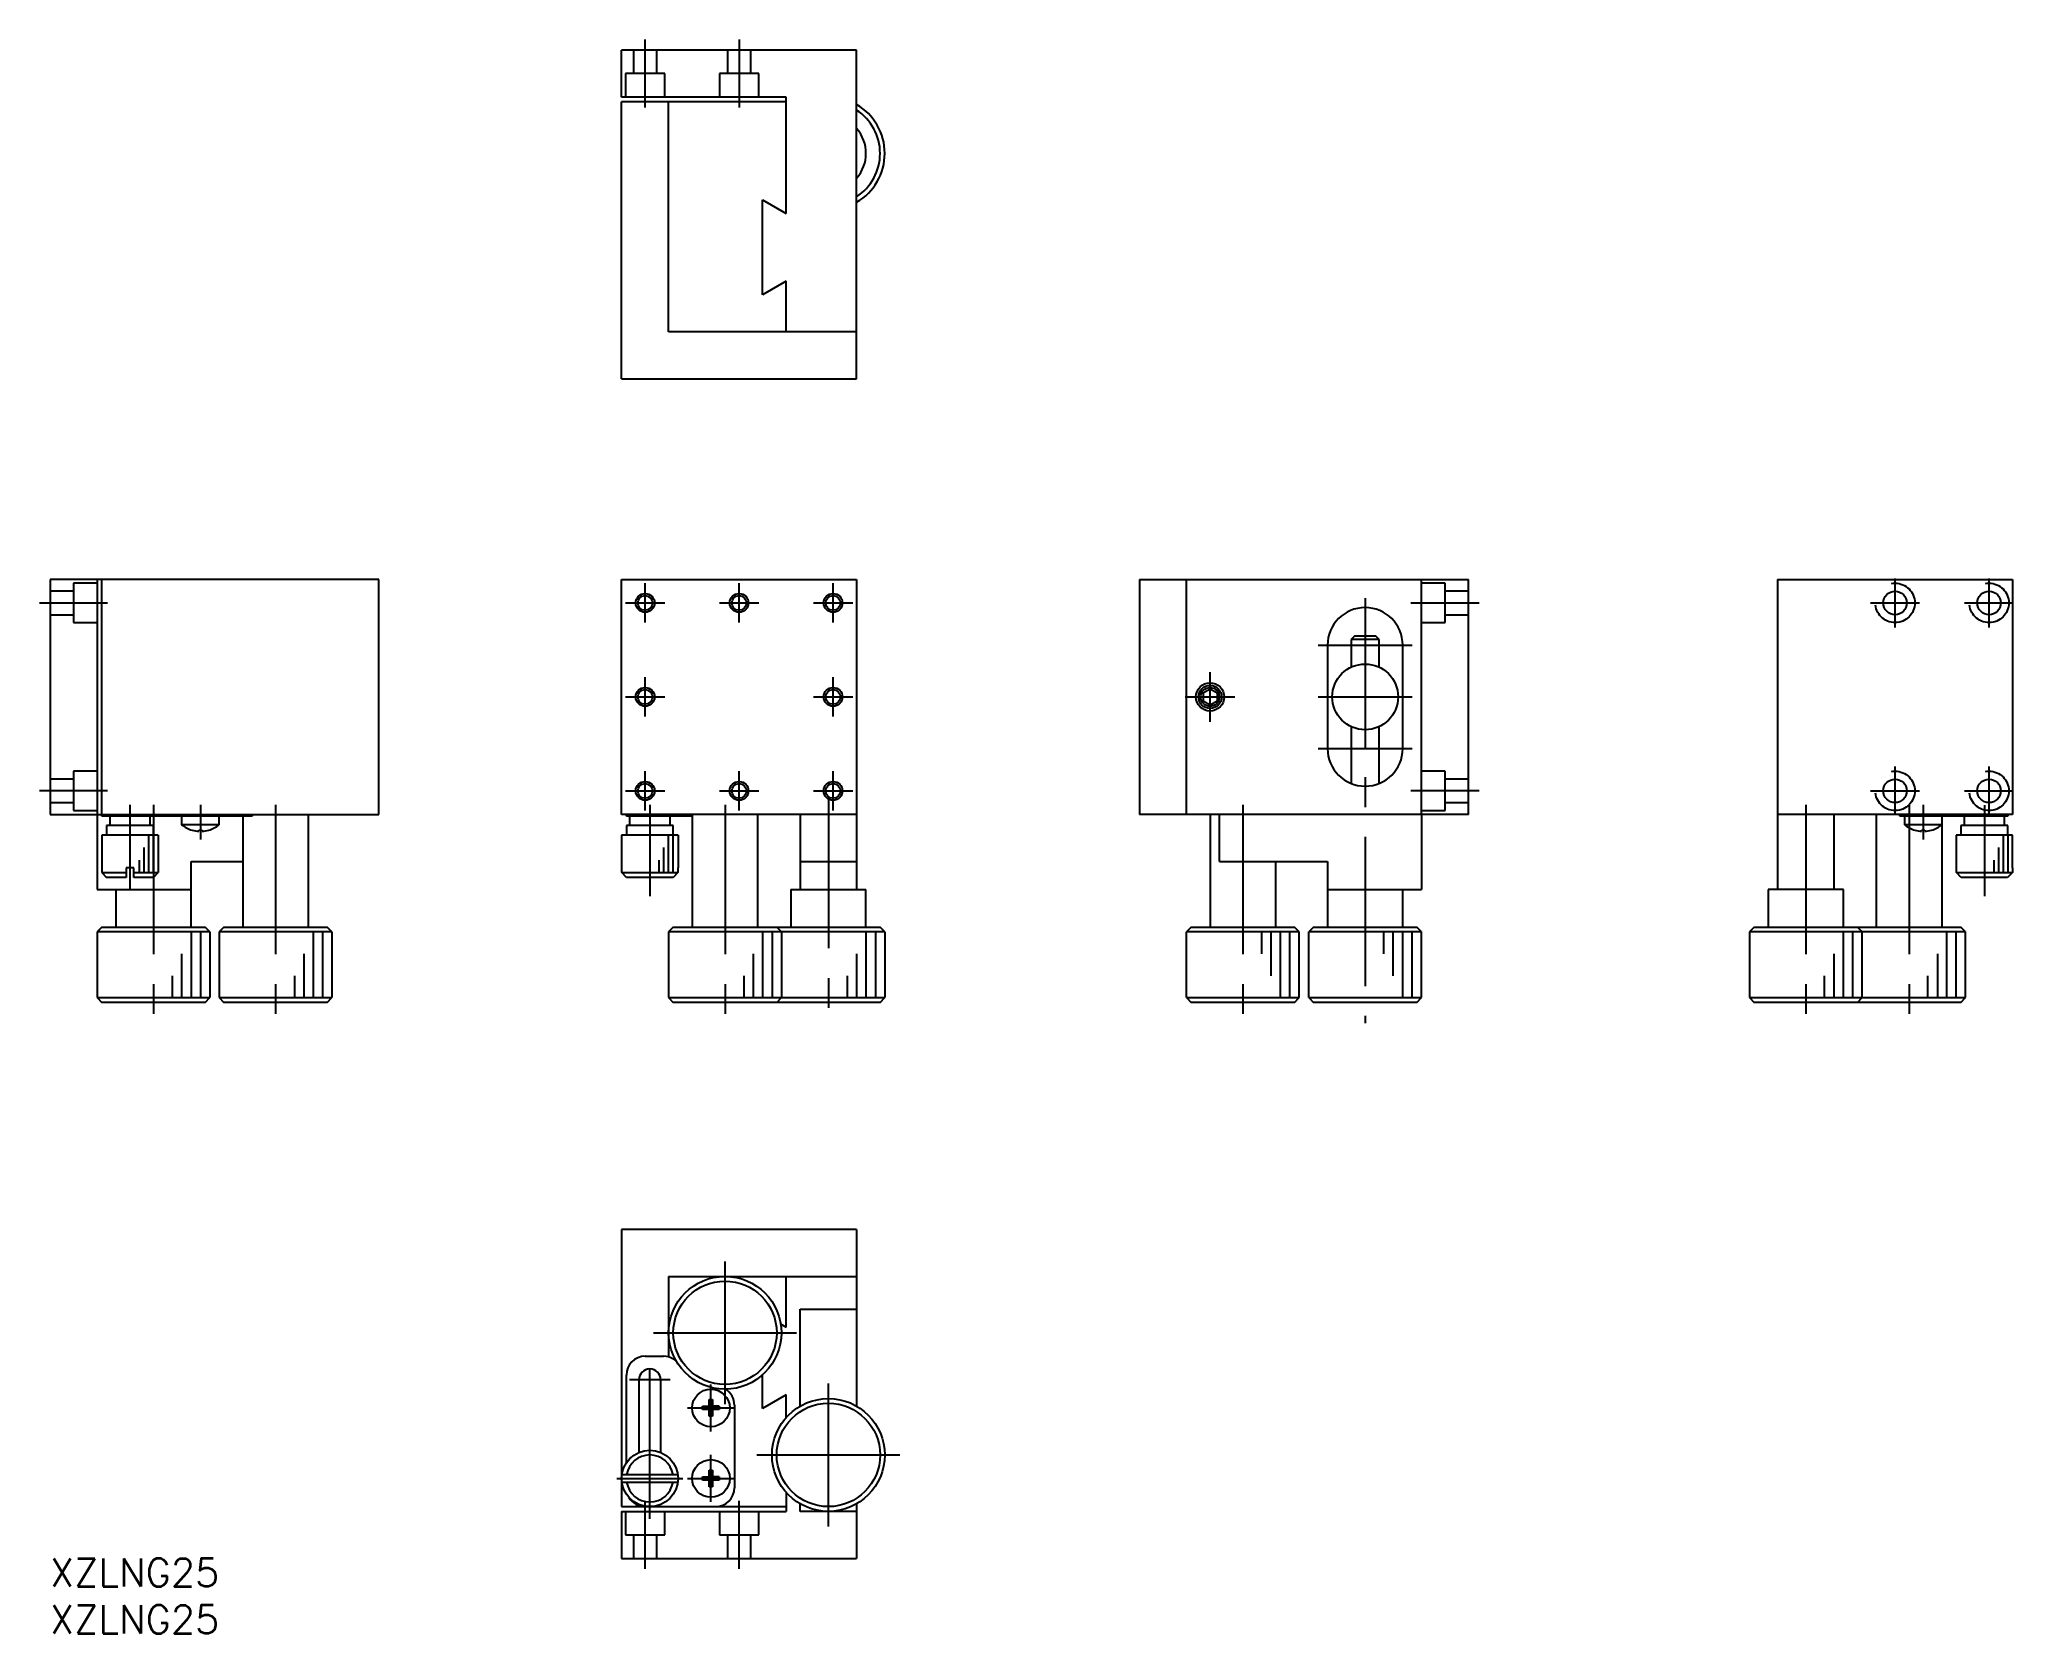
# Model space of a CAD drawing. Extents: x -1 to 209, y -8 to 162.
import ezdxf

# ---------------------------------------------------------------- set-up
doc = ezdxf.new("R2010")
doc.units = 0
doc.header["$LTSCALE"] = 0.5
doc.linetypes.add('CENTER', pattern=[50.8, 31.75, -6.35, 6.35, -6.35])
doc.linetypes.add('DASHED', pattern=[19.05, 12.7, -6.35])
for name, color, linetype in [('MSM_CENTER', 1, 'CENTER'), ('MSM_CONTINUOUS', 7, 'CONTINUOUS'), ('MSM_DASHED', 4, 'DASHED'), ('MSM_NARROW', 5, 'CONTINUOUS'), ('MSM_PART_NUMBER', 7, 'CONTINUOUS')]:
    doc.layers.add(name, color=color, linetype=linetype)
doc.styles.get("Standard").update_dxf_attribs({"font": 'txt.shx', "height": 3, "bigfont": 'bigfont.shx'})

# ---------------------------------------------------------------- blocks, each defined once
blk = doc.blocks.new('*U15')
at = {"layer": 'MSM_PART_NUMBER'}
blk.add_text('XZLNG25', height=3, dxfattribs=at).set_placement((0, -3))
blk = doc.blocks.new('*U16')
at = {"layer": 'MSM_PART_NUMBER'}
blk.add_text('XZLNG25', height=3, dxfattribs=at).set_placement((0, -8))

msp = doc.modelspace()

# ---------------------------------------------------------------- linework, layer by layer
at = {"layer": 'MSM_CENTER'}
for p, q in [((63.32, 154.36), (63.32, 161.61)), ((73.32, 161.61), (73.32, 154.36)), ((63.32, 99.56), (63.32, 103.76)), ((73.32, 99.56), (73.32, 103.76)), ((83.32, 99.56), (83.32, 103.76)), ((196.32, 99.06), (196.32, 104.26)), ((206.32, 99.06), (206.32, 104.26)), ((-1.13, 101.66), (6.12, 101.66)), ((61.22, 101.66), (65.42, 101.66)), ((71.22, 101.66), (75.42, 101.66)), ((81.22, 101.66), (85.42, 101.66)), ((139.93, 102.16), (139.93, 56.96)), ((144.8, 101.66), (152.05, 101.66)), ((193.72, 101.66), (198.92, 101.66)), ((203.72, 101.66), (208.92, 101.66)), ((134.93, 97.16), (144.93, 97.16)), ((63.32, 89.56), (63.32, 93.76)), ((83.32, 89.56), (83.32, 93.76)), ((123.43, 89.01), (123.43, 94.31)), ((61.22, 91.66), (65.42, 91.66)), ((81.22, 91.66), (85.42, 91.66)), ((120.78, 91.66), (126.08, 91.66)), ((134.93, 91.66), (144.93, 91.66)), ((134.93, 86.16), (144.93, 86.16)), ((196.32, 79.06), (196.32, 84.26)), ((206.32, 79.06), (206.32, 84.26)), ((63.32, 79.56), (63.32, 83.76)), ((73.32, 79.56), (73.32, 83.76)), ((83.32, 79.56), (83.32, 83.76)), ((6.12, 81.66), (-1.13, 81.66)), ((8.5, 80.16), (8.5, 71.16)), ((11, 80.16), (11, 56.96)), ((16, 80.16), (16, 76.49)), ((24, 80.16), (24, 56.96)), ((61.22, 81.66), (65.42, 81.66)), ((63.82, 80.16), (63.82, 70.46)), ((71.22, 81.66), (75.42, 81.66)), ((71.82, 80.16), (71.82, 56.96)), ((81.22, 81.66), (85.42, 81.66)), ((82.82, 80.79), (82.82, 56.96)), ((126.93, 80.16), (126.93, 56.96)), ((152.05, 81.66), (144.8, 81.66)), ((186.82, 80.16), (186.82, 56.96)), ((193.72, 81.66), (198.92, 81.66)), ((197.82, 80.16), (197.82, 56.96)), ((199.32, 80.16), (199.32, 76.49)), ((203.72, 81.66), (208.92, 81.66)), ((205.82, 80.13), (205.82, 70.46)), ((71.82, 16.4), (71.82, 31.6)), ((64.22, 24), (79.42, 24)), ((63.82, 4.2), (63.82, 21.15)), ((65.97, 19), (61.67, 19)), ((70.32, 13.5), (70.32, 18.5)), ((82.82, 3.4), (82.82, 18.6)), ((67.82, 16), (72.82, 16)), ((70.32, 6), (70.32, 11)), ((75.22, 11), (90.42, 11)), ((60.32, 8.5), (67.32, 8.5)), ((67.82, 8.5), (72.82, 8.5)), ((63.32, -1.13), (63.32, 6.12)), ((73.32, -1.13), (73.32, 6.12))]:
    msp.add_line(p, q, dxfattribs=at)
at = {"layer": 'MSM_CONTINUOUS'}
for p, q in [((60.82, 155.49), (60.82, 160.49)), ((85.82, 160.49), (60.82, 160.49)), ((85.82, 125.49), (85.82, 160.49)), ((78.32, 155.49), (60.82, 155.49)), ((78.32, 143.1), (78.32, 155.49)), ((60.82, 125.49), (60.82, 154.99)), ((78.32, 154.99), (60.82, 154.99)), ((65.82, 130.49), (65.82, 154.99)), ((75.82, 134.43), (75.82, 144.55)), ((75.82, 144.55), (78.32, 143.1)), ((78.32, 135.88), (75.82, 134.43)), ((78.32, 130.49), (78.32, 135.88)), ((85.82, 130.49), (65.82, 130.49)), ((60.82, 125.49), (85.82, 125.49)), ((0, 104.16), (0, 79.16)), ((35, 104.16), (0, 104.16)), ((5, 104.16), (5, 71.16)), ((5.5, 78.96), (5.5, 104.16)), ((35, 79.16), (35, 104.16)), ((60.82, 79.16), (60.82, 104.16)), ((60.82, 104.16), (85.82, 104.16)), ((85.82, 104.16), (85.82, 71.16)), ((115.93, 104.16), (115.93, 79.16)), ((115.93, 104.16), (150.93, 104.16)), ((120.93, 79.16), (120.93, 104.16)), ((145.93, 79.16), (145.93, 104.16)), ((150.93, 79.16), (150.93, 104.16)), ((183.82, 104.16), (208.82, 104.16)), ((183.82, 104.16), (183.82, 71.16)), ((208.82, 104.16), (208.82, 79.16)), ((135.93, 97.16), (135.93, 86.16)), ((138.83, 98.16), (138.43, 97.76)), ((141.43, 97.76), (138.43, 97.76)), ((138.43, 97.76), (138.43, 94.82)), ((138.83, 98.16), (141.03, 98.16)), ((141.43, 97.76), (141.03, 98.16)), ((141.43, 94.82), (141.43, 97.76)), ((143.93, 86.16), (143.93, 97.16)), ((122.68, 92.09), (123.43, 92.52)), ((123.43, 92.52), (124.18, 92.09)), ((122.68, 92.09), (122.68, 91.22)), ((123.43, 90.79), (122.68, 91.22)), ((124.18, 91.22), (123.43, 90.79)), ((124.18, 92.09), (124.18, 91.22)), ((138.43, 88.49), (138.43, 82.45)), ((141.43, 82.45), (141.43, 88.49)), ((0, 79.16), (35, 79.16)), ((21.5, 78.96), (5.5, 78.96)), ((11, 77.96), (6, 77.96)), ((6, 77.96), (6, 76.96)), ((6.35, 78.96), (6.35, 77.96)), ((10.65, 77.96), (10.65, 78.96)), ((11, 76.96), (11, 77.96)), ((14, 78.96), (14, 78.06)), ((18, 78.06), (14, 78.06)), ((18, 78.06), (18, 78.96)), ((20.5, 78.96), (20.5, 67.16)), ((21.5, 79.16), (21.5, 78.96)), ((27.5, 67.16), (27.5, 79.16)), ((85.82, 79.16), (60.82, 79.16)), ((61.32, 78.96), (61.32, 79.16)), ((68.32, 78.96), (61.32, 78.96)), ((66.32, 77.96), (61.32, 77.96)), ((61.32, 77.96), (61.32, 76.96)), ((61.67, 78.96), (61.67, 77.96)), ((65.97, 77.96), (65.97, 78.96)), ((66.32, 76.96), (66.32, 77.96)), ((68.32, 79.16), (68.32, 67.16)), ((75.32, 67.16), (75.32, 79.16)), ((79.82, 79.16), (79.82, 71.16)), ((150.93, 79.16), (115.93, 79.16)), ((123.43, 79.16), (123.43, 67.16)), ((124.43, 74.16), (124.43, 79.16)), ((145.93, 79.16), (145.93, 71.16)), ((208.82, 79.16), (183.82, 79.16)), ((189.82, 79.16), (189.82, 71.16)), ((194.32, 79.16), (194.32, 67.16)), ((196.82, 78.96), (196.82, 79.16)), ((208.32, 78.96), (196.82, 78.96)), ((197.32, 78.96), (197.32, 78.06)), ((201.32, 78.06), (197.32, 78.06)), ((201.32, 67.16), (201.32, 78.96)), ((208.32, 77.96), (203.32, 77.96)), ((203.32, 77.96), (203.32, 76.96)), ((203.67, 78.96), (203.67, 77.96)), ((207.97, 77.96), (207.97, 78.96)), ((208.32, 79.16), (208.32, 78.96)), ((208.32, 76.96), (208.32, 77.96)), ((11.5, 76.96), (5.5, 76.96)), ((5.5, 76.96), (5.5, 72.96)), ((11.5, 76.96), (11.5, 72.96)), ((15.11, 77.48), (15.11, 77.49)), ((15.82, 77.49), (16.18, 77.49)), ((15.82, 77.37), (15.82, 77.49)), ((16.18, 77.49), (16.18, 77.37)), ((16.89, 77.49), (16.89, 77.48)), ((66.82, 76.96), (60.82, 76.96)), ((60.82, 76.96), (60.82, 73.46)), ((66.82, 76.96), (66.82, 73.46)), ((198.43, 77.48), (198.44, 77.49)), ((199.14, 77.49), (199.5, 77.49)), ((199.14, 77.37), (199.14, 77.49)), ((199.5, 77.49), (199.5, 77.37)), ((200.21, 77.49), (200.21, 77.48)), ((208.82, 76.96), (202.82, 76.96)), ((202.82, 76.96), (202.82, 73.46)), ((208.82, 73.46), (208.82, 76.96)), ((15, 74.16), (20.5, 74.16)), ((15, 67.16), (15, 74.16)), ((79.82, 74.16), (85.82, 74.16)), ((124.43, 74.16), (135.93, 74.16)), ((130.43, 67.16), (130.43, 74.16)), ((135.93, 74.16), (135.93, 67.16)), ((5.5, 72.96), (8.1, 72.96)), ((5.5, 72.96), (6, 72.46)), ((8.1, 72.46), (6, 72.46)), ((8.9, 73.46), (8.1, 73.46)), ((8.1, 73.46), (8.1, 72.46)), ((8.9, 72.46), (8.9, 73.46)), ((8.9, 72.96), (11.5, 72.96)), ((11, 72.46), (8.9, 72.46)), ((11, 72.46), (11.5, 72.96)), ((60.85, 73.46), (60.82, 73.46)), ((60.85, 72.96), (60.85, 73.46)), ((60.85, 72.96), (66.79, 72.96)), ((61.35, 72.46), (60.85, 72.96)), ((66.29, 72.46), (61.35, 72.46)), ((66.79, 72.96), (66.29, 72.46)), ((66.82, 73.46), (66.79, 73.46)), ((66.79, 73.46), (66.79, 72.96)), ((202.85, 73.46), (202.82, 73.46)), ((202.85, 72.96), (202.85, 73.46)), ((203.36, 72.46), (202.85, 72.96)), ((202.85, 72.96), (208.8, 72.96)), ((208.29, 72.46), (203.36, 72.46)), ((208.8, 72.96), (208.29, 72.46)), ((208.82, 73.46), (208.8, 73.46)), ((208.8, 73.46), (208.8, 72.96)), ((5, 71.16), (15, 71.16)), ((7, 71.16), (7, 67.16)), ((78.82, 71.16), (78.82, 67.16)), ((78.82, 71.16), (86.82, 71.16)), ((86.82, 67.16), (86.82, 71.16)), ((135.93, 71.16), (145.93, 71.16)), ((143.93, 67.16), (143.93, 71.16)), ((182.82, 71.16), (182.82, 67.16)), ((190.82, 71.16), (182.82, 71.16)), ((190.82, 67.16), (190.82, 71.16)), ((5.5, 67.16), (5, 66.66)), ((17, 66.66), (5, 66.66)), ((5, 66.66), (5, 59.66)), ((5.5, 67.16), (16.5, 67.16)), ((17, 66.66), (16.5, 67.16)), ((17, 66.66), (17, 59.66)), ((18.5, 67.16), (18, 66.66)), ((30, 66.66), (18, 66.66)), ((18, 66.66), (18, 59.66)), ((18.5, 67.16), (29.5, 67.16)), ((30, 66.66), (29.5, 67.16)), ((30, 66.66), (30, 59.66)), ((66.32, 67.16), (65.82, 66.66)), ((65.82, 66.66), (65.82, 59.66)), ((88.82, 66.66), (65.82, 66.66)), ((66.32, 67.16), (88.32, 67.16)), ((77.82, 66.66), (77.32, 67.16)), ((77.82, 66.66), (77.82, 59.66)), ((88.82, 66.66), (88.32, 67.16)), ((88.82, 66.66), (88.82, 59.66)), ((121.43, 67.16), (120.93, 66.66)), ((132.93, 66.66), (120.93, 66.66)), ((120.93, 59.66), (120.93, 66.66)), ((121.43, 67.16), (132.43, 67.16)), ((132.93, 66.66), (132.43, 67.16)), ((132.93, 59.66), (132.93, 66.66)), ((134.43, 67.16), (133.93, 66.66)), ((145.93, 66.66), (133.93, 66.66)), ((133.93, 59.66), (133.93, 66.66)), ((134.43, 67.16), (145.43, 67.16)), ((145.93, 66.66), (145.43, 67.16)), ((145.93, 59.66), (145.93, 66.66)), ((181.32, 67.16), (180.82, 66.66)), ((180.82, 66.66), (180.82, 59.66)), ((203.82, 66.66), (180.82, 66.66)), ((181.32, 67.16), (203.32, 67.16)), ((192.82, 66.66), (192.32, 67.16)), ((192.82, 59.66), (192.82, 66.66)), ((203.82, 66.66), (203.32, 67.16)), ((203.82, 59.66), (203.82, 66.66)), ((5, 59.66), (17, 59.66)), ((5, 59.66), (5.5, 59.16)), ((16.5, 59.16), (5.5, 59.16)), ((16.5, 59.16), (17, 59.66)), ((18, 59.66), (30, 59.66)), ((18, 59.66), (18.5, 59.16)), ((29.5, 59.16), (18.5, 59.16)), ((29.5, 59.16), (30, 59.66)), ((65.82, 59.66), (66.32, 59.16)), ((65.82, 59.66), (88.82, 59.66)), ((88.32, 59.16), (66.32, 59.16)), ((77.32, 59.16), (77.82, 59.66)), ((88.32, 59.16), (88.82, 59.66)), ((120.93, 59.66), (132.93, 59.66)), ((120.93, 59.66), (121.43, 59.16)), ((132.43, 59.16), (121.43, 59.16)), ((132.43, 59.16), (132.93, 59.66)), ((133.93, 59.66), (145.93, 59.66)), ((133.93, 59.66), (134.43, 59.16)), ((145.43, 59.16), (134.43, 59.16)), ((145.43, 59.16), (145.93, 59.66)), ((180.82, 59.66), (181.32, 59.16)), ((180.82, 59.66), (203.82, 59.66)), ((203.32, 59.16), (181.32, 59.16)), ((192.32, 59.16), (192.82, 59.66)), ((203.32, 59.16), (203.82, 59.66)), ((85.82, 35), (60.82, 35)), ((60.82, 35), (60.82, 5.5)), ((85.82, 35), (85.82, 16.2)), ((65.82, 30), (85.82, 30)), ((65.82, 30), (65.82, 21.43)), ((78.32, 24.61), (78.32, 30)), ((79.82, 26.5), (85.82, 26.5)), ((79.82, 16.2), (79.82, 26.5)), ((77.74, 24.94), (78.32, 24.61)), ((63.32, 21.5), (65.28, 21.5)), ((66.59, 21.05), (66.28, 21.23)), ((61.32, 10.16), (61.32, 19.5)), ((62.67, 11.27), (62.67, 19)), ((64.97, 19), (64.97, 11.27)), ((75.82, 15.94), (75.82, 19.53)), ((70.14, 16.89), (70.5, 16.89)), ((70.14, 16.18), (70.14, 16.89)), ((70.5, 16.89), (70.5, 16.18)), ((78.32, 17.39), (75.82, 15.94)), ((78.32, 14.97), (78.32, 17.39)), ((69.43, 15.82), (69.43, 16.18)), ((69.43, 16.18), (70.14, 16.18)), ((70.14, 15.82), (69.43, 15.82)), ((70.15, 16.17), (70.14, 16.18)), ((70.15, 15.83), (70.14, 15.82)), ((70.14, 15.11), (70.14, 15.82)), ((70.5, 15.11), (70.14, 15.11)), ((70.15, 15.83), (70.15, 16.17)), ((70.15, 16.17), (70.49, 16.17)), ((70.49, 15.83), (70.15, 15.83)), ((70.49, 16.17), (70.5, 16.18)), ((70.49, 16.17), (70.49, 15.83)), ((70.49, 15.83), (70.5, 15.82)), ((71.2, 16.18), (70.5, 16.18)), ((70.5, 15.82), (70.5, 15.11)), ((71.2, 15.82), (70.5, 15.82)), ((71.2, 16.18), (71.2, 15.82)), ((72.82, 16.3), (72.82, 7.5)), ((66.79, 8.9), (60.85, 8.9)), ((69.43, 8.32), (69.43, 8.68)), ((69.43, 8.68), (70.14, 8.68)), ((70.14, 9.39), (70.5, 9.39)), ((70.14, 8.68), (70.14, 9.39)), ((70.15, 8.67), (70.14, 8.68)), ((70.15, 8.33), (70.15, 8.67)), ((70.15, 8.67), (70.49, 8.67)), ((70.49, 8.67), (70.5, 8.68)), ((70.49, 8.67), (70.49, 8.33)), ((70.5, 9.39), (70.5, 8.68)), ((71.2, 8.68), (70.5, 8.68)), ((71.2, 8.68), (71.2, 8.32)), ((60.85, 8.1), (66.79, 8.1)), ((70.14, 8.32), (69.43, 8.32)), ((70.15, 8.33), (70.14, 8.32)), ((70.14, 7.61), (70.14, 8.32)), ((70.5, 7.61), (70.14, 7.61)), ((70.49, 8.33), (70.15, 8.33)), ((70.49, 8.33), (70.5, 8.32)), ((70.5, 8.32), (70.5, 7.61)), ((71.2, 8.32), (70.5, 8.32)), ((78.32, 7.03), (78.32, 5)), ((60.82, 5.5), (78.32, 5.5)), ((60.82, 5), (60.82, 0)), ((60.82, 5), (78.32, 5)), ((79.82, 5), (79.82, 5.8)), ((85.82, 5), (79.82, 5)), ((85.82, 5.8), (85.82, 0)), ((60.82, 0), (85.82, 0))]:
    msp.add_line(p, q, dxfattribs=at)
for centre, radius in [((63.32, 101.66), 0.783), ((73.32, 101.66), 0.783), ((83.32, 101.66), 0.783), ((196.32, 101.66), 1.25), ((206.32, 101.66), 1.25), ((139.93, 91.66), 3.5), ((63.32, 91.66), 0.783), ((83.32, 91.66), 0.783), ((123.43, 91.66), 1.23), ((123.43, 91.66), 1), ((63.32, 81.66), 0.783), ((73.32, 81.66), 0.783), ((83.32, 81.66), 0.783), ((196.32, 81.66), 1.25), ((206.32, 81.66), 1.25), ((71.82, 24), 6), ((71.82, 24), 5.5), ((70.32, 16), 2), ((82.82, 11), 6), ((82.82, 11), 5.5), ((63.82, 8.5), 3), ((70.32, 8.5), 2)]:
    msp.add_circle(centre, radius, dxfattribs=at)
for centre, radius, start, end in [((82.82, 149.49), 6, 300, 60), ((82.82, 149.49), 5.5, 303.0557, 56.9443), ((82.82, 149.49), 4, 318.5904, 41.4096), ((139.93, 97.16), 4, 0, 180), ((139.93, 86.16), 4, 180, 0), ((16, 80.56), 3.2, 231.3178, 253.8775), ((16, 80.56), 3.2, 286.1225, 308.6822), ((199.32, 80.56), 3.2, 231.3178, 253.8775), ((199.32, 80.56), 3.2, 286.1225, 308.6822), ((16, 80.56), 3.19, 253.8933, 266.7703), ((16, 80.56), 3.19, 273.2297, 286.1067), ((199.32, 80.56), 3.19, 253.8933, 266.7703), ((199.32, 80.56), 3.19, 273.2297, 286.1067), ((63.32, 19.5), 2, 90, 180), ((65.28, 19.5), 2, 60, 90), ((63.82, 19), 1.15, 0, 180), ((70.82, 16.3), 2, 0, 58.0189), ((63.82, 8.5), 2.5, 9.2069, 170.7931), ((63.82, 8.5), 2.5, 189.2069, 350.7931), ((63.32, 7.5), 2, 210.4197, 270), ((70.82, 7.5), 2, 270, 0)]:
    msp.add_arc(centre, radius, start, end, dxfattribs=at)
at = {"layer": 'MSM_DASHED'}
for p, q in [((62.07, 160.49), (62.07, 157.99)), ((64.57, 157.99), (64.57, 160.49)), ((72.07, 160.49), (72.07, 157.99)), ((74.57, 157.99), (74.57, 160.49)), ((65.42, 157.99), (61.22, 157.99)), ((61.22, 157.99), (61.22, 155.49)), ((65.42, 155.49), (65.42, 157.99)), ((75.42, 157.99), (71.22, 157.99)), ((71.22, 157.99), (71.22, 155.49)), ((75.42, 155.49), (75.42, 157.99)), ((2.5, 103.76), (2.5, 99.56)), ((5, 103.76), (2.5, 103.76)), ((148.43, 103.76), (145.93, 103.76)), ((148.43, 99.56), (148.43, 103.76)), ((2.5, 102.91), (0, 102.91)), ((150.93, 102.91), (148.43, 102.91)), ((0, 100.41), (2.5, 100.41)), ((2.5, 99.56), (5, 99.56)), ((145.93, 99.56), (148.43, 99.56)), ((148.43, 100.41), (150.93, 100.41)), ((2.5, 82.91), (0, 82.91)), ((2.5, 83.76), (2.5, 79.56)), ((5, 83.76), (2.5, 83.76)), ((148.43, 83.76), (145.93, 83.76)), ((148.43, 79.56), (148.43, 83.76)), ((150.93, 82.91), (148.43, 82.91)), ((0, 80.41), (2.5, 80.41)), ((148.43, 80.41), (150.93, 80.41)), ((2.5, 79.56), (5, 79.56)), ((145.93, 79.56), (148.43, 79.56)), ((61.22, 5), (61.22, 2.5)), ((65.42, 2.5), (65.42, 5)), ((71.22, 5), (71.22, 2.5)), ((75.42, 2.5), (75.42, 5)), ((61.22, 2.5), (65.42, 2.5)), ((62.07, 2.5), (62.07, 0)), ((64.57, 0), (64.57, 2.5)), ((71.22, 2.5), (75.42, 2.5)), ((72.07, 2.5), (72.07, 0)), ((74.57, 0), (74.57, 2.5))]:
    msp.add_line(p, q, dxfattribs=at)
for centre in [(196.32, 101.66), (206.32, 101.66), (196.32, 81.66), (206.32, 81.66)]:
    msp.add_circle(centre, 2.1, dxfattribs=at)
at = {"layer": 'MSM_NARROW'}
for p, q in [((10, 72.96), (10, 75.62)), ((10.5, 72.96), (10.5, 76.96)), ((11, 72.96), (11, 76.96)), ((65.32, 72.96), (65.32, 75.62)), ((65.82, 72.96), (65.82, 76.96)), ((66.32, 72.96), (66.32, 76.96)), ((207.32, 75.62), (207.32, 72.96)), ((207.82, 76.96), (207.82, 72.96)), ((208.32, 76.96), (208.32, 72.96)), ((9.5, 72.96), (9.5, 74.29)), ((64.82, 72.96), (64.82, 74.29)), ((206.82, 74.29), (206.82, 72.96)), ((15, 66.66), (15, 59.66)), ((16, 66.66), (16, 59.66)), ((28, 66.66), (28, 59.66)), ((29, 66.66), (29, 59.66)), ((75.82, 66.66), (75.82, 59.66)), ((76.82, 66.66), (76.82, 59.66)), ((86.82, 66.66), (86.82, 59.66)), ((87.82, 66.66), (87.82, 59.66)), ((128.93, 64.32), (128.93, 66.66)), ((129.93, 61.99), (129.93, 66.66)), ((130.93, 59.66), (130.93, 66.66)), ((131.93, 59.66), (131.93, 66.66)), ((141.93, 64.32), (141.93, 66.66)), ((142.93, 61.99), (142.93, 66.66)), ((143.93, 59.66), (143.93, 66.66)), ((144.93, 59.66), (144.93, 66.66)), ((190.82, 59.66), (190.82, 66.66)), ((191.82, 59.66), (191.82, 66.66)), ((201.82, 59.66), (201.82, 66.66)), ((202.82, 59.66), (202.82, 66.66)), ((14, 64.32), (14, 59.66)), ((27, 64.32), (27, 59.66)), ((74.82, 64.32), (74.82, 59.66)), ((85.82, 64.32), (85.82, 59.66)), ((189.82, 64.32), (189.82, 59.66)), ((200.82, 64.32), (200.82, 59.66)), ((13, 61.99), (13, 59.66)), ((26, 61.99), (26, 59.66)), ((73.82, 61.99), (73.82, 59.66)), ((84.82, 61.99), (84.82, 59.66)), ((188.82, 59.66), (188.82, 61.99)), ((199.82, 59.66), (199.82, 61.99))]:
    msp.add_line(p, q, dxfattribs=at)
for centre, radius in [((63.32, 101.66), 1), ((73.32, 101.66), 1), ((83.32, 101.66), 1), ((63.32, 91.66), 1), ((83.32, 91.66), 1), ((123.43, 91.66), 1.5), ((63.32, 81.66), 1), ((73.32, 81.66), 1), ((83.32, 81.66), 1)]:
    msp.add_circle(centre, radius, dxfattribs=at)

# ---------------------------------------------------------------- block references
at = {"layer": 'MSM_CONTINUOUS'}
for name in ['*U15', '*U16']:
    msp.add_blockref(name, (0, 0), dxfattribs=at)

doc.saveas('drawing.dxf')
